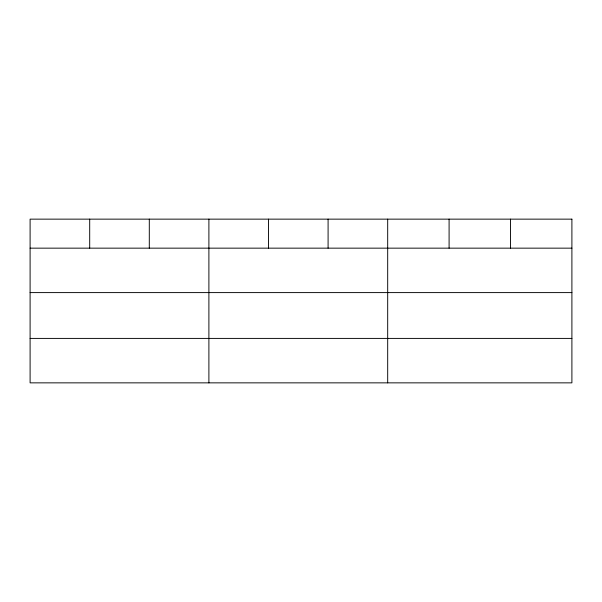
<?xml version="1.0" encoding="UTF-8"?>
<svg xmlns="http://www.w3.org/2000/svg" width="602" height="602" viewBox="0 0 602 602"><rect width="100%" height="100%" fill="white"/><g stroke="black" fill="none" stroke-linecap="round" stroke-linejoin="round"><path stroke-width="0.9" d="M30.1 248.152L571.9 248.152M30.1 292.602L571.9 292.602M30.1 338.407L571.9 338.407M510.496 219.143L510.496 248.152M449.092 219.143L449.092 248.152M387.688 219.143L387.688 382.857M328.09 219.143L328.09 248.152M268.492 219.143L268.492 248.152M208.894 219.143L208.894 382.857M149.296 219.143L149.296 248.152M89.698 219.143L89.698 248.152M571.9 219.143L30.1 219.143L30.1 382.857L571.9 382.857L571.9 219.143"/></g></svg>
